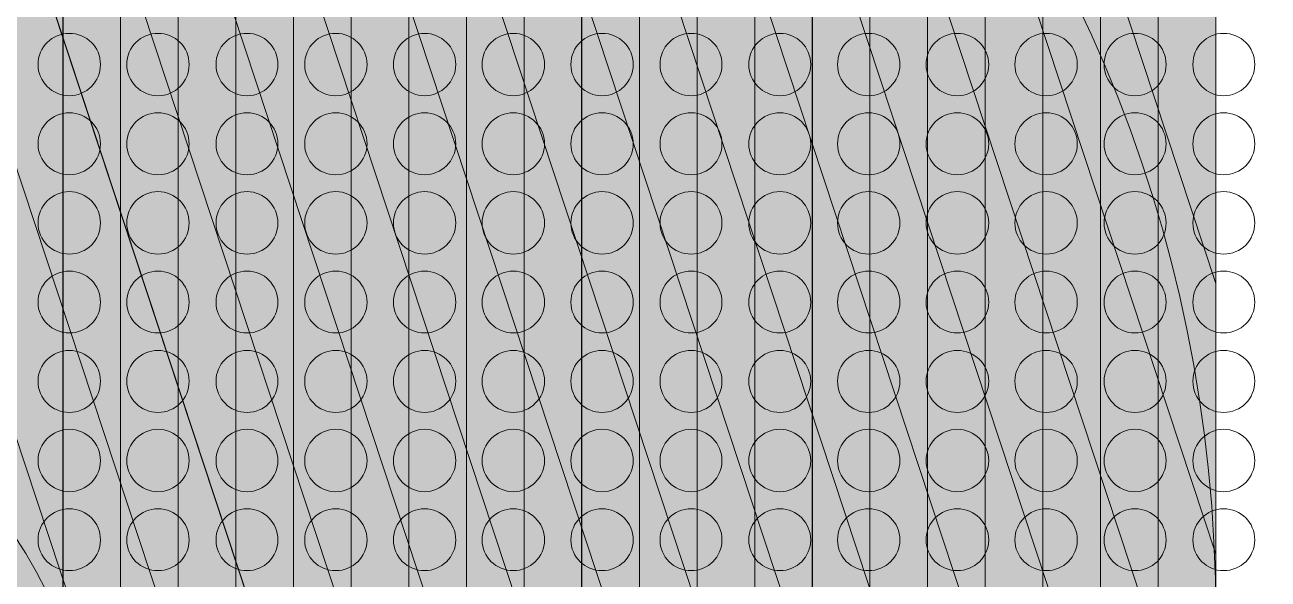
# Model space of a CAD drawing. Header units: inches. Extents: x 243 to 900, y -519 to -86.
# Drawn here: x 701.53 to 736.18, y -244.01 to -228.56 of the extents above; entities that cross this region are included whole.
import ezdxf

# ---------------------------------------------------------------- set-up
doc = ezdxf.new("R2010")
doc.units = ezdxf.units.IN
doc.header["$MEASUREMENT"] = 0
doc.layers.add('Layer 1', color=7, linetype='Continuous')

# ---------------------------------------------------------------- blocks, each defined once
blk = doc.blocks.new('block 3')
at = {"layer": 'Layer 1', "lineweight": 0}
blk.add_open_spline([(898.138, -484.267), (898.138, -494.991), (889.368, -503.763), (878.645, -503.763), (878.645, -503.763), (266.12, -503.763), (266.12, -503.763), (255.397, -503.763), (246.624, -494.991), (246.624, -484.267), (246.624, -484.267), (246.624, -108.507), (246.624, -108.507), (246.624, -97.783), (255.397, -89.011), (266.12, -89.011), (266.12, -89.011), (878.645, -89.011), (878.645, -89.011), (889.368, -89.011), (898.138, -97.783), (898.138, -108.507), (898.138, -108.507), (898.138, -484.267), (898.138, -484.267)], degree=3, knots=[0, 0, 0, 0, 1, 1, 1, 2, 2, 2, 3, 3, 3, 4, 4, 4, 5, 5, 5, 6, 6, 6, 7, 7, 7, 8, 8, 8, 8], dxfattribs=at)
blk = doc.blocks.new('block 2')
at = {"layer": 'Layer 1'}
blk.add_blockref('block 3', (0, 0), dxfattribs=at)
blk = doc.blocks.new('block 189')
at = {"layer": 'Layer 1', "lineweight": 0}
for points in [[(703.64, -229.67), (703.64, -230.141), (703.26, -230.539), (702.771, -230.539), (702.297, -230.539), (701.901, -230.141), (701.901, -229.67), (701.901, -229.18), (702.297, -228.8), (702.771, -228.8), (703.26, -228.8), (703.64, -229.18), (703.64, -229.67)], [(706.112, -229.67), (706.112, -230.141), (705.732, -230.539), (705.243, -230.539), (704.769, -230.539), (704.373, -230.141), (704.373, -229.67), (704.373, -229.18), (704.769, -228.8), (705.243, -228.8), (705.732, -228.8), (706.112, -229.18), (706.112, -229.67)], [(708.585, -229.67), (708.585, -230.141), (708.204, -230.539), (707.728, -230.539), (707.241, -230.539), (706.861, -230.141), (706.861, -229.67), (706.861, -229.18), (707.241, -228.8), (707.728, -228.8), (708.204, -228.8), (708.585, -229.18), (708.585, -229.67)], [(711.069, -229.67), (711.069, -230.141), (710.676, -230.539), (710.202, -230.539), (709.713, -230.539), (709.332, -230.141), (709.332, -229.67), (709.332, -229.18), (709.713, -228.8), (710.202, -228.8), (710.676, -228.8), (711.069, -229.18), (711.069, -229.67)], [(713.542, -229.67), (713.542, -230.141), (713.145, -230.539), (712.672, -230.539), (712.201, -230.539), (711.805, -230.141), (711.805, -229.67), (711.805, -229.18), (712.201, -228.8), (712.672, -228.8), (713.145, -228.8), (713.542, -229.18), (713.542, -229.67)], [(716.016, -229.67), (716.016, -230.141), (715.617, -230.539), (715.144, -230.539), (714.673, -230.539), (714.274, -230.141), (714.274, -229.67), (714.274, -229.18), (714.673, -228.8), (715.144, -228.8), (715.617, -228.8), (716.016, -229.18), (716.016, -229.67)], [(718.486, -229.67), (718.486, -230.141), (718.105, -230.539), (717.616, -230.539), (717.145, -230.539), (716.749, -230.141), (716.749, -229.67), (716.749, -229.18), (717.145, -228.8), (717.616, -228.8), (718.105, -228.8), (718.486, -229.18), (718.486, -229.67)], [(720.96, -229.67), (720.96, -230.141), (720.579, -230.539), (720.104, -230.539), (719.615, -230.539), (719.234, -230.141), (719.234, -229.67), (719.234, -229.18), (719.615, -228.8), (720.104, -228.8), (720.579, -228.8), (720.96, -229.18), (720.96, -229.67)], [(723.432, -229.67), (723.432, -230.141), (723.049, -230.539), (722.576, -230.539), (722.089, -230.539), (721.706, -230.141), (721.706, -229.67), (721.706, -229.18), (722.089, -228.8), (722.576, -228.8), (723.049, -228.8), (723.432, -229.18), (723.432, -229.67)], [(725.917, -229.67), (725.917, -230.141), (725.521, -230.539), (725.05, -230.539), (724.559, -230.539), (724.18, -230.141), (724.18, -229.67), (724.18, -229.18), (724.559, -228.8), (725.05, -228.8), (725.521, -228.8), (725.917, -229.18), (725.917, -229.67)], [(728.392, -229.67), (728.392, -230.141), (727.99, -230.539), (727.522, -230.539), (727.033, -230.539), (726.65, -230.141), (726.65, -229.67), (726.65, -229.18), (727.033, -228.8), (727.522, -228.8), (727.99, -228.8), (728.392, -229.18), (728.392, -229.67)], [(730.862, -229.67), (730.862, -230.141), (730.481, -230.539), (729.994, -230.539), (729.518, -230.539), (729.122, -230.141), (729.122, -229.67), (729.122, -229.18), (729.518, -228.8), (729.994, -228.8), (730.481, -228.8), (730.862, -229.18), (730.862, -229.67)], [(733.336, -229.67), (733.336, -230.141), (732.953, -230.539), (732.464, -230.539), (731.99, -230.539), (731.61, -230.141), (731.61, -229.67), (731.61, -229.18), (731.99, -228.8), (732.464, -228.8), (732.953, -228.8), (733.336, -229.18), (733.336, -229.67)], [(735.806, -229.67), (735.806, -230.141), (735.427, -230.539), (734.936, -230.539), (734.463, -230.539), (734.084, -230.141), (734.084, -229.67), (734.084, -229.18), (734.463, -228.8), (734.936, -228.8), (735.427, -228.8), (735.806, -229.18), (735.806, -229.67)]]:
    blk.add_open_spline(points, degree=3, knots=[0, 0, 0, 0, 1, 1, 1, 2, 2, 2, 3, 3, 3, 4, 4, 4, 4], dxfattribs=at)
blk = doc.blocks.new('block 190')
at = {"layer": 'Layer 1', "lineweight": 0}
for points in [[(703.64, -231.881), (703.64, -232.354), (703.26, -232.738), (702.771, -232.738), (702.297, -232.738), (701.901, -232.354), (701.901, -231.881), (701.901, -231.394), (702.297, -231.012), (702.771, -231.012), (703.26, -231.012), (703.64, -231.394), (703.64, -231.881)], [(706.112, -231.881), (706.112, -232.354), (705.732, -232.738), (705.243, -232.738), (704.769, -232.738), (704.373, -232.354), (704.373, -231.881), (704.373, -231.394), (704.769, -231.012), (705.243, -231.012), (705.732, -231.012), (706.112, -231.394), (706.112, -231.881)], [(708.585, -231.881), (708.585, -232.354), (708.204, -232.738), (707.728, -232.738), (707.241, -232.738), (706.861, -232.354), (706.861, -231.881), (706.861, -231.394), (707.241, -231.012), (707.728, -231.012), (708.204, -231.012), (708.585, -231.394), (708.585, -231.881)], [(711.069, -231.881), (711.069, -232.354), (710.676, -232.738), (710.202, -232.738), (709.713, -232.738), (709.332, -232.354), (709.332, -231.881), (709.332, -231.394), (709.713, -231.012), (710.202, -231.012), (710.676, -231.012), (711.069, -231.394), (711.069, -231.881)], [(713.542, -231.881), (713.542, -232.354), (713.145, -232.738), (712.672, -232.738), (712.201, -232.738), (711.805, -232.354), (711.805, -231.881), (711.805, -231.394), (712.201, -231.012), (712.672, -231.012), (713.145, -231.012), (713.542, -231.394), (713.542, -231.881)], [(716.016, -231.881), (716.016, -232.354), (715.617, -232.738), (715.144, -232.738), (714.673, -232.738), (714.274, -232.354), (714.274, -231.881), (714.274, -231.394), (714.673, -231.012), (715.144, -231.012), (715.617, -231.012), (716.016, -231.394), (716.016, -231.881)], [(718.486, -231.881), (718.486, -232.354), (718.105, -232.738), (717.616, -232.738), (717.145, -232.738), (716.749, -232.354), (716.749, -231.881), (716.749, -231.394), (717.145, -231.012), (717.616, -231.012), (718.105, -231.012), (718.486, -231.394), (718.486, -231.881)], [(720.96, -231.881), (720.96, -232.354), (720.579, -232.738), (720.104, -232.738), (719.615, -232.738), (719.234, -232.354), (719.234, -231.881), (719.234, -231.394), (719.615, -231.012), (720.104, -231.012), (720.579, -231.012), (720.96, -231.394), (720.96, -231.881)], [(723.432, -231.881), (723.432, -232.354), (723.049, -232.738), (722.576, -232.738), (722.089, -232.738), (721.706, -232.354), (721.706, -231.881), (721.706, -231.394), (722.089, -231.012), (722.576, -231.012), (723.049, -231.012), (723.432, -231.394), (723.432, -231.881)], [(725.917, -231.881), (725.917, -232.354), (725.521, -232.738), (725.05, -232.738), (724.559, -232.738), (724.18, -232.354), (724.18, -231.881), (724.18, -231.394), (724.559, -231.012), (725.05, -231.012), (725.521, -231.012), (725.917, -231.394), (725.917, -231.881)], [(728.392, -231.881), (728.392, -232.354), (727.99, -232.738), (727.522, -232.738), (727.033, -232.738), (726.65, -232.354), (726.65, -231.881), (726.65, -231.394), (727.033, -231.012), (727.522, -231.012), (727.99, -231.012), (728.392, -231.394), (728.392, -231.881)], [(730.862, -231.881), (730.862, -232.354), (730.481, -232.738), (729.994, -232.738), (729.518, -232.738), (729.122, -232.354), (729.122, -231.881), (729.122, -231.394), (729.518, -231.012), (729.994, -231.012), (730.481, -231.012), (730.862, -231.394), (730.862, -231.881)], [(733.336, -231.881), (733.336, -232.354), (732.953, -232.738), (732.464, -232.738), (731.99, -232.738), (731.61, -232.354), (731.61, -231.881), (731.61, -231.394), (731.99, -231.012), (732.464, -231.012), (732.953, -231.012), (733.336, -231.394), (733.336, -231.881)], [(735.806, -231.881), (735.806, -232.354), (735.427, -232.738), (734.936, -232.738), (734.463, -232.738), (734.084, -232.354), (734.084, -231.881), (734.084, -231.394), (734.463, -231.012), (734.936, -231.012), (735.427, -231.012), (735.806, -231.394), (735.806, -231.881)]]:
    blk.add_open_spline(points, degree=3, knots=[0, 0, 0, 0, 1, 1, 1, 2, 2, 2, 3, 3, 3, 4, 4, 4, 4], dxfattribs=at)
blk = doc.blocks.new('block 191')
at = {"layer": 'Layer 1', "lineweight": 0}
for points in [[(703.64, -234.081), (703.64, -234.567), (703.26, -234.949), (702.771, -234.949), (702.297, -234.949), (701.901, -234.567), (701.901, -234.081), (701.901, -233.606), (702.297, -233.208), (702.771, -233.208), (703.26, -233.208), (703.64, -233.606), (703.64, -234.081)], [(706.112, -234.081), (706.112, -234.567), (705.732, -234.949), (705.243, -234.949), (704.769, -234.949), (704.373, -234.567), (704.373, -234.081), (704.373, -233.606), (704.769, -233.208), (705.243, -233.208), (705.732, -233.208), (706.112, -233.606), (706.112, -234.081)], [(708.585, -234.081), (708.585, -234.567), (708.204, -234.949), (707.728, -234.949), (707.241, -234.949), (706.861, -234.567), (706.861, -234.081), (706.861, -233.606), (707.241, -233.208), (707.728, -233.208), (708.204, -233.208), (708.585, -233.606), (708.585, -234.081)], [(711.069, -234.081), (711.069, -234.567), (710.676, -234.949), (710.202, -234.949), (709.713, -234.949), (709.332, -234.567), (709.332, -234.081), (709.332, -233.606), (709.713, -233.208), (710.202, -233.208), (710.676, -233.208), (711.069, -233.606), (711.069, -234.081)], [(713.542, -234.081), (713.542, -234.567), (713.145, -234.949), (712.672, -234.949), (712.201, -234.949), (711.805, -234.567), (711.805, -234.081), (711.805, -233.606), (712.201, -233.208), (712.672, -233.208), (713.145, -233.208), (713.542, -233.606), (713.542, -234.081)], [(716.016, -234.081), (716.016, -234.567), (715.617, -234.949), (715.144, -234.949), (714.673, -234.949), (714.274, -234.567), (714.274, -234.081), (714.274, -233.606), (714.673, -233.208), (715.144, -233.208), (715.617, -233.208), (716.016, -233.606), (716.016, -234.081)], [(718.486, -234.081), (718.486, -234.567), (718.105, -234.949), (717.616, -234.949), (717.145, -234.949), (716.749, -234.567), (716.749, -234.081), (716.749, -233.606), (717.145, -233.208), (717.616, -233.208), (718.105, -233.208), (718.486, -233.606), (718.486, -234.081)], [(720.96, -234.081), (720.96, -234.567), (720.579, -234.949), (720.104, -234.949), (719.615, -234.949), (719.234, -234.567), (719.234, -234.081), (719.234, -233.606), (719.615, -233.208), (720.104, -233.208), (720.579, -233.208), (720.96, -233.606), (720.96, -234.081)], [(723.432, -234.081), (723.432, -234.567), (723.049, -234.949), (722.576, -234.949), (722.089, -234.949), (721.706, -234.567), (721.706, -234.081), (721.706, -233.606), (722.089, -233.208), (722.576, -233.208), (723.049, -233.208), (723.432, -233.606), (723.432, -234.081)], [(725.917, -234.081), (725.917, -234.567), (725.521, -234.949), (725.05, -234.949), (724.559, -234.949), (724.18, -234.567), (724.18, -234.081), (724.18, -233.606), (724.559, -233.208), (725.05, -233.208), (725.521, -233.208), (725.917, -233.606), (725.917, -234.081)], [(728.392, -234.081), (728.392, -234.567), (727.99, -234.949), (727.522, -234.949), (727.033, -234.949), (726.65, -234.567), (726.65, -234.081), (726.65, -233.606), (727.033, -233.208), (727.522, -233.208), (727.99, -233.208), (728.392, -233.606), (728.392, -234.081)], [(730.862, -234.081), (730.862, -234.567), (730.481, -234.949), (729.994, -234.949), (729.518, -234.949), (729.122, -234.567), (729.122, -234.081), (729.122, -233.606), (729.518, -233.208), (729.994, -233.208), (730.481, -233.208), (730.862, -233.606), (730.862, -234.081)], [(733.336, -234.081), (733.336, -234.567), (732.953, -234.949), (732.464, -234.949), (731.99, -234.949), (731.61, -234.567), (731.61, -234.081), (731.61, -233.606), (731.99, -233.208), (732.464, -233.208), (732.953, -233.208), (733.336, -233.606), (733.336, -234.081)], [(735.806, -234.081), (735.806, -234.567), (735.427, -234.949), (734.936, -234.949), (734.463, -234.949), (734.084, -234.567), (734.084, -234.081), (734.084, -233.606), (734.463, -233.208), (734.936, -233.208), (735.427, -233.208), (735.806, -233.606), (735.806, -234.081)]]:
    blk.add_open_spline(points, degree=3, knots=[0, 0, 0, 0, 1, 1, 1, 2, 2, 2, 3, 3, 3, 4, 4, 4, 4], dxfattribs=at)
blk = doc.blocks.new('block 192')
at = {"layer": 'Layer 1', "lineweight": 0}
for points in [[(703.64, -236.293), (703.64, -236.765), (703.26, -237.147), (702.771, -237.147), (702.297, -237.147), (701.901, -236.765), (701.901, -236.293), (701.901, -235.803), (702.297, -235.423), (702.771, -235.423), (703.26, -235.423), (703.64, -235.803), (703.64, -236.293)], [(706.112, -236.293), (706.112, -236.765), (705.732, -237.147), (705.243, -237.147), (704.769, -237.147), (704.373, -236.765), (704.373, -236.293), (704.373, -235.803), (704.769, -235.423), (705.243, -235.423), (705.732, -235.423), (706.112, -235.803), (706.112, -236.293)], [(708.585, -236.293), (708.585, -236.765), (708.204, -237.147), (707.728, -237.147), (707.241, -237.147), (706.861, -236.765), (706.861, -236.293), (706.861, -235.803), (707.241, -235.423), (707.728, -235.423), (708.204, -235.423), (708.585, -235.803), (708.585, -236.293)], [(711.069, -236.293), (711.069, -236.765), (710.676, -237.147), (710.202, -237.147), (709.713, -237.147), (709.332, -236.765), (709.332, -236.293), (709.332, -235.803), (709.713, -235.423), (710.202, -235.423), (710.676, -235.423), (711.069, -235.803), (711.069, -236.293)], [(713.542, -236.293), (713.542, -236.765), (713.145, -237.147), (712.672, -237.147), (712.201, -237.147), (711.805, -236.765), (711.805, -236.293), (711.805, -235.803), (712.201, -235.423), (712.672, -235.423), (713.145, -235.423), (713.542, -235.803), (713.542, -236.293)], [(716.016, -236.293), (716.016, -236.765), (715.617, -237.147), (715.144, -237.147), (714.673, -237.147), (714.274, -236.765), (714.274, -236.293), (714.274, -235.803), (714.673, -235.423), (715.144, -235.423), (715.617, -235.423), (716.016, -235.803), (716.016, -236.293)], [(718.486, -236.293), (718.486, -236.765), (718.105, -237.147), (717.616, -237.147), (717.145, -237.147), (716.749, -236.765), (716.749, -236.293), (716.749, -235.803), (717.145, -235.423), (717.616, -235.423), (718.105, -235.423), (718.486, -235.803), (718.486, -236.293)], [(720.96, -236.293), (720.96, -236.765), (720.579, -237.147), (720.104, -237.147), (719.615, -237.147), (719.234, -236.765), (719.234, -236.293), (719.234, -235.803), (719.615, -235.423), (720.104, -235.423), (720.579, -235.423), (720.96, -235.803), (720.96, -236.293)], [(723.432, -236.293), (723.432, -236.765), (723.049, -237.147), (722.576, -237.147), (722.089, -237.147), (721.706, -236.765), (721.706, -236.293), (721.706, -235.803), (722.089, -235.423), (722.576, -235.423), (723.049, -235.423), (723.432, -235.803), (723.432, -236.293)], [(725.917, -236.293), (725.917, -236.765), (725.521, -237.147), (725.05, -237.147), (724.559, -237.147), (724.18, -236.765), (724.18, -236.293), (724.18, -235.803), (724.559, -235.423), (725.05, -235.423), (725.521, -235.423), (725.917, -235.803), (725.917, -236.293)], [(728.392, -236.293), (728.392, -236.765), (727.99, -237.147), (727.522, -237.147), (727.033, -237.147), (726.65, -236.765), (726.65, -236.293), (726.65, -235.803), (727.033, -235.423), (727.522, -235.423), (727.99, -235.423), (728.392, -235.803), (728.392, -236.293)], [(730.862, -236.293), (730.862, -236.765), (730.481, -237.147), (729.994, -237.147), (729.518, -237.147), (729.122, -236.765), (729.122, -236.293), (729.122, -235.803), (729.518, -235.423), (729.994, -235.423), (730.481, -235.423), (730.862, -235.803), (730.862, -236.293)], [(733.336, -236.293), (733.336, -236.765), (732.953, -237.147), (732.464, -237.147), (731.99, -237.147), (731.61, -236.765), (731.61, -236.293), (731.61, -235.803), (731.99, -235.423), (732.464, -235.423), (732.953, -235.423), (733.336, -235.803), (733.336, -236.293)], [(735.806, -236.293), (735.806, -236.765), (735.427, -237.147), (734.936, -237.147), (734.463, -237.147), (734.084, -236.765), (734.084, -236.293), (734.084, -235.803), (734.463, -235.423), (734.936, -235.423), (735.427, -235.423), (735.806, -235.803), (735.806, -236.293)]]:
    blk.add_open_spline(points, degree=3, knots=[0, 0, 0, 0, 1, 1, 1, 2, 2, 2, 3, 3, 3, 4, 4, 4, 4], dxfattribs=at)
blk = doc.blocks.new('block 193')
at = {"layer": 'Layer 1', "lineweight": 0}
for points in [[(703.64, -238.489), (703.64, -238.977), (703.26, -239.36), (702.771, -239.36), (702.297, -239.36), (701.901, -238.977), (701.901, -238.489), (701.901, -238.017), (702.297, -237.635), (702.771, -237.635), (703.26, -237.635), (703.64, -238.017), (703.64, -238.489)], [(706.112, -238.489), (706.112, -238.977), (705.732, -239.36), (705.243, -239.36), (704.769, -239.36), (704.373, -238.977), (704.373, -238.489), (704.373, -238.017), (704.769, -237.635), (705.243, -237.635), (705.732, -237.635), (706.112, -238.017), (706.112, -238.489)], [(708.585, -238.489), (708.585, -238.977), (708.204, -239.36), (707.728, -239.36), (707.241, -239.36), (706.861, -238.977), (706.861, -238.489), (706.861, -238.017), (707.241, -237.635), (707.728, -237.635), (708.204, -237.635), (708.585, -238.017), (708.585, -238.489)], [(711.069, -238.489), (711.069, -238.977), (710.676, -239.36), (710.202, -239.36), (709.713, -239.36), (709.332, -238.977), (709.332, -238.489), (709.332, -238.017), (709.713, -237.635), (710.202, -237.635), (710.676, -237.635), (711.069, -238.017), (711.069, -238.489)], [(713.542, -238.489), (713.542, -238.977), (713.145, -239.36), (712.672, -239.36), (712.201, -239.36), (711.805, -238.977), (711.805, -238.489), (711.805, -238.017), (712.201, -237.635), (712.672, -237.635), (713.145, -237.635), (713.542, -238.017), (713.542, -238.489)], [(716.016, -238.489), (716.016, -238.977), (715.617, -239.36), (715.144, -239.36), (714.673, -239.36), (714.274, -238.977), (714.274, -238.489), (714.274, -238.017), (714.673, -237.635), (715.144, -237.635), (715.617, -237.635), (716.016, -238.017), (716.016, -238.489)], [(718.486, -238.489), (718.486, -238.977), (718.105, -239.36), (717.616, -239.36), (717.145, -239.36), (716.749, -238.977), (716.749, -238.489), (716.749, -238.017), (717.145, -237.635), (717.616, -237.635), (718.105, -237.635), (718.486, -238.017), (718.486, -238.489)], [(720.96, -238.489), (720.96, -238.977), (720.579, -239.36), (720.104, -239.36), (719.615, -239.36), (719.234, -238.977), (719.234, -238.489), (719.234, -238.017), (719.615, -237.635), (720.104, -237.635), (720.579, -237.635), (720.96, -238.017), (720.96, -238.489)], [(723.432, -238.489), (723.432, -238.977), (723.049, -239.36), (722.576, -239.36), (722.089, -239.36), (721.706, -238.977), (721.706, -238.489), (721.706, -238.017), (722.089, -237.635), (722.576, -237.635), (723.049, -237.635), (723.432, -238.017), (723.432, -238.489)], [(725.917, -238.489), (725.917, -238.977), (725.521, -239.36), (725.05, -239.36), (724.559, -239.36), (724.18, -238.977), (724.18, -238.489), (724.18, -238.017), (724.559, -237.635), (725.05, -237.635), (725.521, -237.635), (725.917, -238.017), (725.917, -238.489)], [(728.392, -238.489), (728.392, -238.977), (727.99, -239.36), (727.522, -239.36), (727.033, -239.36), (726.65, -238.977), (726.65, -238.489), (726.65, -238.017), (727.033, -237.635), (727.522, -237.635), (727.99, -237.635), (728.392, -238.017), (728.392, -238.489)], [(730.862, -238.489), (730.862, -238.977), (730.481, -239.36), (729.994, -239.36), (729.518, -239.36), (729.122, -238.977), (729.122, -238.489), (729.122, -238.017), (729.518, -237.635), (729.994, -237.635), (730.481, -237.635), (730.862, -238.017), (730.862, -238.489)], [(733.336, -238.489), (733.336, -238.977), (732.953, -239.36), (732.464, -239.36), (731.99, -239.36), (731.61, -238.977), (731.61, -238.489), (731.61, -238.017), (731.99, -237.635), (732.464, -237.635), (732.953, -237.635), (733.336, -238.017), (733.336, -238.489)], [(735.806, -238.489), (735.806, -238.977), (735.427, -239.36), (734.936, -239.36), (734.463, -239.36), (734.084, -238.977), (734.084, -238.489), (734.084, -238.017), (734.463, -237.635), (734.936, -237.635), (735.427, -237.635), (735.806, -238.017), (735.806, -238.489)]]:
    blk.add_open_spline(points, degree=3, knots=[0, 0, 0, 0, 1, 1, 1, 2, 2, 2, 3, 3, 3, 4, 4, 4, 4], dxfattribs=at)
blk = doc.blocks.new('block 194')
at = {"layer": 'Layer 1', "lineweight": 0}
for points in [[(703.64, -240.703), (703.64, -241.174), (703.26, -241.569), (702.771, -241.569), (702.297, -241.569), (701.901, -241.174), (701.901, -240.703), (701.901, -240.228), (702.297, -239.831), (702.771, -239.831), (703.26, -239.831), (703.64, -240.228), (703.64, -240.703)], [(706.112, -240.703), (706.112, -241.174), (705.732, -241.569), (705.243, -241.569), (704.769, -241.569), (704.373, -241.174), (704.373, -240.703), (704.373, -240.228), (704.769, -239.831), (705.243, -239.831), (705.732, -239.831), (706.112, -240.228), (706.112, -240.703)], [(708.585, -240.703), (708.585, -241.174), (708.204, -241.569), (707.728, -241.569), (707.241, -241.569), (706.861, -241.174), (706.861, -240.703), (706.861, -240.228), (707.241, -239.831), (707.728, -239.831), (708.204, -239.831), (708.585, -240.228), (708.585, -240.703)], [(711.069, -240.703), (711.069, -241.174), (710.676, -241.569), (710.202, -241.569), (709.713, -241.569), (709.332, -241.174), (709.332, -240.703), (709.332, -240.228), (709.713, -239.831), (710.202, -239.831), (710.676, -239.831), (711.069, -240.228), (711.069, -240.703)], [(713.542, -240.703), (713.542, -241.174), (713.145, -241.569), (712.672, -241.569), (712.201, -241.569), (711.805, -241.174), (711.805, -240.703), (711.805, -240.228), (712.201, -239.831), (712.672, -239.831), (713.145, -239.831), (713.542, -240.228), (713.542, -240.703)], [(716.016, -240.703), (716.016, -241.174), (715.617, -241.569), (715.144, -241.569), (714.673, -241.569), (714.274, -241.174), (714.274, -240.703), (714.274, -240.228), (714.673, -239.831), (715.144, -239.831), (715.617, -239.831), (716.016, -240.228), (716.016, -240.703)], [(718.486, -240.703), (718.486, -241.174), (718.105, -241.569), (717.616, -241.569), (717.145, -241.569), (716.749, -241.174), (716.749, -240.703), (716.749, -240.228), (717.145, -239.831), (717.616, -239.831), (718.105, -239.831), (718.486, -240.228), (718.486, -240.703)], [(720.96, -240.703), (720.96, -241.174), (720.579, -241.569), (720.104, -241.569), (719.615, -241.569), (719.234, -241.174), (719.234, -240.703), (719.234, -240.228), (719.615, -239.831), (720.104, -239.831), (720.579, -239.831), (720.96, -240.228), (720.96, -240.703)], [(723.432, -240.703), (723.432, -241.174), (723.049, -241.569), (722.576, -241.569), (722.089, -241.569), (721.706, -241.174), (721.706, -240.703), (721.706, -240.228), (722.089, -239.831), (722.576, -239.831), (723.049, -239.831), (723.432, -240.228), (723.432, -240.703)], [(725.917, -240.703), (725.917, -241.174), (725.521, -241.569), (725.05, -241.569), (724.559, -241.569), (724.18, -241.174), (724.18, -240.703), (724.18, -240.228), (724.559, -239.831), (725.05, -239.831), (725.521, -239.831), (725.917, -240.228), (725.917, -240.703)], [(728.392, -240.703), (728.392, -241.174), (727.99, -241.569), (727.522, -241.569), (727.033, -241.569), (726.65, -241.174), (726.65, -240.703), (726.65, -240.228), (727.033, -239.831), (727.522, -239.831), (727.99, -239.831), (728.392, -240.228), (728.392, -240.703)], [(730.862, -240.703), (730.862, -241.174), (730.481, -241.569), (729.994, -241.569), (729.518, -241.569), (729.122, -241.174), (729.122, -240.703), (729.122, -240.228), (729.518, -239.831), (729.994, -239.831), (730.481, -239.831), (730.862, -240.228), (730.862, -240.703)], [(733.336, -240.703), (733.336, -241.174), (732.953, -241.569), (732.464, -241.569), (731.99, -241.569), (731.61, -241.174), (731.61, -240.703), (731.61, -240.228), (731.99, -239.831), (732.464, -239.831), (732.953, -239.831), (733.336, -240.228), (733.336, -240.703)], [(735.806, -240.703), (735.806, -241.174), (735.427, -241.569), (734.936, -241.569), (734.463, -241.569), (734.084, -241.174), (734.084, -240.703), (734.084, -240.228), (734.463, -239.831), (734.936, -239.831), (735.427, -239.831), (735.806, -240.228), (735.806, -240.703)]]:
    blk.add_open_spline(points, degree=3, knots=[0, 0, 0, 0, 1, 1, 1, 2, 2, 2, 3, 3, 3, 4, 4, 4, 4], dxfattribs=at)
blk = doc.blocks.new('block 195')
at = {"layer": 'Layer 1', "lineweight": 0}
for points in [[(703.64, -242.916), (703.64, -243.388), (703.26, -243.769), (702.771, -243.769), (702.297, -243.769), (701.901, -243.388), (701.901, -242.916), (701.901, -242.426), (702.297, -242.046), (702.771, -242.046), (703.26, -242.046), (703.64, -242.426), (703.64, -242.916)], [(706.112, -242.916), (706.112, -243.388), (705.732, -243.769), (705.243, -243.769), (704.769, -243.769), (704.373, -243.388), (704.373, -242.916), (704.373, -242.426), (704.769, -242.046), (705.243, -242.046), (705.732, -242.046), (706.112, -242.426), (706.112, -242.916)], [(708.585, -242.916), (708.585, -243.388), (708.204, -243.769), (707.728, -243.769), (707.241, -243.769), (706.861, -243.388), (706.861, -242.916), (706.861, -242.426), (707.241, -242.046), (707.728, -242.046), (708.204, -242.046), (708.585, -242.426), (708.585, -242.916)], [(711.069, -242.916), (711.069, -243.388), (710.676, -243.769), (710.202, -243.769), (709.713, -243.769), (709.332, -243.388), (709.332, -242.916), (709.332, -242.426), (709.713, -242.046), (710.202, -242.046), (710.676, -242.046), (711.069, -242.426), (711.069, -242.916)], [(713.542, -242.916), (713.542, -243.388), (713.145, -243.769), (712.672, -243.769), (712.201, -243.769), (711.805, -243.388), (711.805, -242.916), (711.805, -242.426), (712.201, -242.046), (712.672, -242.046), (713.145, -242.046), (713.542, -242.426), (713.542, -242.916)], [(716.016, -242.916), (716.016, -243.388), (715.617, -243.769), (715.144, -243.769), (714.673, -243.769), (714.274, -243.388), (714.274, -242.916), (714.274, -242.426), (714.673, -242.046), (715.144, -242.046), (715.617, -242.046), (716.016, -242.426), (716.016, -242.916)], [(718.486, -242.916), (718.486, -243.388), (718.105, -243.769), (717.616, -243.769), (717.145, -243.769), (716.749, -243.388), (716.749, -242.916), (716.749, -242.426), (717.145, -242.046), (717.616, -242.046), (718.105, -242.046), (718.486, -242.426), (718.486, -242.916)], [(720.96, -242.916), (720.96, -243.388), (720.579, -243.769), (720.104, -243.769), (719.615, -243.769), (719.234, -243.388), (719.234, -242.916), (719.234, -242.426), (719.615, -242.046), (720.104, -242.046), (720.579, -242.046), (720.96, -242.426), (720.96, -242.916)], [(723.432, -242.916), (723.432, -243.388), (723.049, -243.769), (722.576, -243.769), (722.089, -243.769), (721.706, -243.388), (721.706, -242.916), (721.706, -242.426), (722.089, -242.046), (722.576, -242.046), (723.049, -242.046), (723.432, -242.426), (723.432, -242.916)], [(725.917, -242.916), (725.917, -243.388), (725.521, -243.769), (725.05, -243.769), (724.559, -243.769), (724.18, -243.388), (724.18, -242.916), (724.18, -242.426), (724.559, -242.046), (725.05, -242.046), (725.521, -242.046), (725.917, -242.426), (725.917, -242.916)], [(728.392, -242.916), (728.392, -243.388), (727.99, -243.769), (727.522, -243.769), (727.033, -243.769), (726.65, -243.388), (726.65, -242.916), (726.65, -242.426), (727.033, -242.046), (727.522, -242.046), (727.99, -242.046), (728.392, -242.426), (728.392, -242.916)], [(730.862, -242.916), (730.862, -243.388), (730.481, -243.769), (729.994, -243.769), (729.518, -243.769), (729.122, -243.388), (729.122, -242.916), (729.122, -242.426), (729.518, -242.046), (729.994, -242.046), (730.481, -242.046), (730.862, -242.426), (730.862, -242.916)], [(733.336, -242.916), (733.336, -243.388), (732.953, -243.769), (732.464, -243.769), (731.99, -243.769), (731.61, -243.388), (731.61, -242.916), (731.61, -242.426), (731.99, -242.046), (732.464, -242.046), (732.953, -242.046), (733.336, -242.426), (733.336, -242.916)], [(735.806, -242.916), (735.806, -243.388), (735.427, -243.769), (734.936, -243.769), (734.463, -243.769), (734.084, -243.388), (734.084, -242.916), (734.084, -242.426), (734.463, -242.046), (734.936, -242.046), (735.427, -242.046), (735.806, -242.426), (735.806, -242.916)]]:
    blk.add_open_spline(points, degree=3, knots=[0, 0, 0, 0, 1, 1, 1, 2, 2, 2, 3, 3, 3, 4, 4, 4, 4], dxfattribs=at)
blk = doc.blocks.new('block 150')
at = {"layer": 'Layer 1'}
for name in ['block 189', 'block 190', 'block 191', 'block 192', 'block 193', 'block 194', 'block 195']:
    blk.add_blockref(name, (0, 0), dxfattribs=at)
blk = doc.blocks.new('block 149')
at = {"layer": 'Layer 1'}
blk.add_blockref('block 150', (0, 0), dxfattribs=at)
blk = doc.blocks.new('block 4')
at = {"layer": 'Layer 1'}
blk.add_blockref('block 149', (0, 0), dxfattribs=at)
blk = doc.blocks.new('block 291')
at = {"layer": 'Layer 1', "true_color": 0x1479be}
h = blk.add_hatch(color=152, dxfattribs=at)
h.dxf.hatch_style = 2
h.paths.add_polyline_path([(689.953, -205.731), (734.722, -341.298), (734.722, -346.312), (733.968, -346.558), (687.465, -205.731)])
at = {"layer": 'Layer 1', "true_color": 0x1279be}
h = blk.add_hatch(color=152, dxfattribs=at)
h.dxf.hatch_style = 2
h.paths.add_polyline_path([(692.444, -205.731), (734.722, -333.76), (734.722, -341.298), (689.953, -205.731)])
at = {"layer": 'Layer 1', "true_color": 0x1479be}
h = blk.add_hatch(color=152, dxfattribs=at)
h.dxf.hatch_style = 2
h.paths.add_polyline_path([(694.934, -205.731), (734.722, -326.223), (734.722, -333.76), (692.444, -205.731)])
at = {"layer": 'Layer 1', "true_color": 0x0b77bd}
h = blk.add_hatch(color=152, dxfattribs=at)
h.dxf.hatch_style = 2
h.paths.add_polyline_path([(697.422, -205.731), (734.722, -318.684), (734.722, -326.223), (694.932, -205.731)])
at = {"layer": 'Layer 1', "true_color": 0x0e75bb}
h = blk.add_hatch(color=152, dxfattribs=at)
h.dxf.hatch_style = 2
h.paths.add_polyline_path([(699.912, -205.731), (734.722, -311.146), (734.722, -318.684), (697.422, -205.731)])
h = blk.add_hatch(color=152, dxfattribs=at)
h.dxf.hatch_style = 2
h.paths.add_polyline_path([(702.4, -205.731), (734.722, -303.609), (734.722, -311.146), (699.912, -205.731)])
at = {"layer": 'Layer 1', "true_color": 0x1075bb}
h = blk.add_hatch(color=152, dxfattribs=at)
h.dxf.hatch_style = 2
h.paths.add_polyline_path([(704.888, -205.731), (734.722, -296.071), (734.722, -303.609), (702.4, -205.731)])
at = {"layer": 'Layer 1', "true_color": 0x1773b9}
h = blk.add_hatch(color=152, dxfattribs=at)
h.dxf.hatch_style = 2
h.paths.add_polyline_path([(707.379, -205.731), (734.724, -288.535), (734.724, -296.071), (704.888, -205.731)])
at = {"layer": 'Layer 1', "true_color": 0x1272b9}
h = blk.add_hatch(color=152, dxfattribs=at)
h.dxf.hatch_style = 2
h.paths.add_polyline_path([(709.867, -205.731), (734.724, -280.998), (734.724, -288.535), (707.379, -205.731)])
at = {"layer": 'Layer 1', "true_color": 0x1171b8}
h = blk.add_hatch(color=152, dxfattribs=at)
h.dxf.hatch_style = 2
h.paths.add_polyline_path([(712.357, -205.731), (734.724, -273.46), (734.724, -280.998), (709.867, -205.731)])
at = {"layer": 'Layer 1', "true_color": 0x1470b7}
h = blk.add_hatch(color=152, dxfattribs=at)
h.dxf.hatch_style = 2
h.paths.add_polyline_path([(714.848, -205.731), (734.724, -265.92), (734.724, -273.46), (712.357, -205.731)])
at = {"layer": 'Layer 1', "true_color": 0x136fb7}
h = blk.add_hatch(color=152, dxfattribs=at)
h.dxf.hatch_style = 2
h.paths.add_polyline_path([(717.336, -205.731), (734.722, -258.384), (734.722, -265.92), (714.848, -205.731)])
at = {"layer": 'Layer 1', "true_color": 0x166eb6}
h = blk.add_hatch(color=152, dxfattribs=at)
h.dxf.hatch_style = 2
h.paths.add_polyline_path([(719.826, -205.731), (734.722, -250.845), (734.722, -258.384), (717.336, -205.731)])
at = {"layer": 'Layer 1', "true_color": 0x126db5}
h = blk.add_hatch(color=152, dxfattribs=at)
h.dxf.hatch_style = 2
h.paths.add_polyline_path([(722.314, -205.731), (734.722, -243.308), (734.722, -250.845), (719.826, -205.731)])
at = {"layer": 'Layer 1', "true_color": 0x116cb4}
h = blk.add_hatch(color=152, dxfattribs=at)
h.dxf.hatch_style = 2
h.paths.add_polyline_path([(724.804, -205.731), (734.722, -235.769), (734.722, -243.308), (722.314, -205.731)])
at = {"layer": 'Layer 1', "true_color": 0x106bb4}
h = blk.add_hatch(color=152, dxfattribs=at)
h.dxf.hatch_style = 2
h.paths.add_polyline_path([(727.292, -205.731), (734.722, -228.232), (734.722, -235.769), (724.802, -205.731)])
at = {"layer": 'Layer 1', "lineweight": 0}
for points in [[(689.953, -205.731), (734.722, -341.298), (734.722, -346.312), (733.968, -346.558), (687.465, -205.731), (689.953, -205.731)], [(692.444, -205.731), (734.722, -333.76), (734.722, -341.298), (689.953, -205.731), (692.444, -205.731)], [(694.934, -205.731), (734.722, -326.223), (734.722, -333.76), (692.444, -205.731), (694.934, -205.731)], [(697.422, -205.731), (734.722, -318.684), (734.722, -326.223), (694.932, -205.731), (697.422, -205.731)], [(699.912, -205.731), (734.722, -311.146), (734.722, -318.684), (697.422, -205.731), (699.912, -205.731)], [(702.4, -205.731), (734.722, -303.609), (734.722, -311.146), (699.912, -205.731), (702.4, -205.731)], [(704.888, -205.731), (734.722, -296.071), (734.722, -303.609), (702.4, -205.731), (704.888, -205.731)], [(707.379, -205.731), (734.724, -288.535), (734.724, -296.071), (704.888, -205.731), (707.379, -205.731)], [(709.867, -205.731), (734.724, -280.998), (734.724, -288.535), (707.379, -205.731), (709.867, -205.731)], [(712.357, -205.731), (734.724, -273.46), (734.724, -280.998), (709.867, -205.731), (712.357, -205.731)], [(714.848, -205.731), (734.724, -265.92), (734.724, -273.46), (712.357, -205.731), (714.848, -205.731)], [(717.336, -205.731), (734.722, -258.384), (734.722, -265.92), (714.848, -205.731), (717.336, -205.731)], [(719.826, -205.731), (734.722, -250.845), (734.722, -258.384), (717.336, -205.731), (719.826, -205.731)], [(722.314, -205.731), (734.722, -243.308), (734.722, -250.845), (719.826, -205.731), (722.314, -205.731)], [(724.804, -205.731), (734.722, -235.769), (734.722, -243.308), (722.314, -205.731), (724.804, -205.731)], [(727.292, -205.731), (734.722, -228.232), (734.722, -235.769), (724.802, -205.731), (727.292, -205.731)]]:
    blk.add_lwpolyline(points, dxfattribs=at)
blk.add_open_spline([(691.095, -319.02), (691.095, -319.02), (589.582, -319.02), (589.582, -319.02), (589.582, -319.02), (589.582, -351.156), (589.582, -351.156), (589.582, -351.156), (695.458, -351.156), (695.458, -351.156), (717.145, -351.156), (734.722, -333.577), (734.722, -311.891), (734.722, -311.891), (734.722, -302.64), (734.722, -302.64), (734.722, -293.508), (731.599, -285.112), (726.37, -278.443), (731.599, -271.777), (734.722, -263.378), (734.722, -254.249), (734.722, -254.249), (734.722, -244.998), (734.722, -244.998), (734.722, -223.309), (717.145, -205.731), (695.458, -205.731), (695.458, -205.731), (619.679, -205.731), (619.679, -205.731), (619.679, -205.731), (614.577, -205.731), (614.577, -205.731), (614.577, -205.731), (589.582, -205.731), (589.582, -205.731), (589.582, -205.731), (589.582, -312.591), (589.582, -312.591), (589.582, -312.591), (619.679, -312.591), (619.679, -312.591), (619.679, -312.591), (619.679, -237.403), (619.679, -237.403), (619.679, -237.403), (691.095, -237.403), (691.095, -237.403), (697.856, -237.403), (703.336, -242.883), (703.336, -249.642), (703.336, -256.404), (697.856, -261.887), (691.095, -261.887), (691.095, -261.887), (627.844, -261.887), (627.844, -261.887), (627.844, -261.887), (627.844, -294.535), (627.844, -294.535), (627.844, -294.535), (691.095, -294.535), (691.095, -294.535), (697.856, -294.535), (703.336, -300.013), (703.336, -306.776), (703.336, -313.538), (697.856, -319.02), (691.095, -319.02)], degree=3, knots=[0, 0, 0, 0, 1, 1, 1, 2, 2, 2, 3, 3, 3, 4, 4, 4, 5, 5, 5, 6, 6, 6, 7, 7, 7, 8, 8, 8, 9, 9, 9, 10, 10, 10, 11, 11, 11, 12, 12, 12, 13, 13, 13, 14, 14, 14, 15, 15, 15, 16, 16, 16, 17, 17, 17, 18, 18, 18, 19, 19, 19, 20, 20, 20, 21, 21, 21, 22, 22, 22, 23, 23, 23, 23], dxfattribs=at)
blk = doc.blocks.new('block 290')
at = {"layer": 'Layer 1', "lineweight": 0}
blk.add_lwpolyline([(589.582, -351.156), (734.722, -351.156), (734.722, -205.731), (589.582, -205.731), (589.582, -351.156)], dxfattribs=at)
at = {"layer": 'Layer 1'}
blk.add_blockref('block 291', (0, 0), dxfattribs=at)
blk = doc.blocks.new('block 289')
at = {"layer": 'Layer 1'}
blk.add_blockref('block 290', (0, 0), dxfattribs=at)
blk = doc.blocks.new('block 293')
at = {"layer": 'Layer 1', "true_color": 0x1171b8}
h = blk.add_hatch(color=152, dxfattribs=at)
h.dxf.hatch_style = 2
h.paths.add_polyline_path([(700.991, -205.731), (702.596, -205.731), (702.596, -310.374), (700.991, -310.374)])
at = {"layer": 'Layer 1', "true_color": 0x1470b7}
h = blk.add_hatch(color=152, dxfattribs=at)
h.dxf.hatch_style = 2
h.paths.add_polyline_path([(702.599, -205.731), (704.203, -205.731), (704.203, -310.374), (702.599, -310.374)])
at = {"layer": 'Layer 1', "true_color": 0x136fb7}
h = blk.add_hatch(color=152, dxfattribs=at)
h.dxf.hatch_style = 2
h.paths.add_polyline_path([(704.203, -205.731), (705.808, -205.731), (705.808, -310.374), (704.203, -310.374)])
at = {"layer": 'Layer 1', "true_color": 0x166eb6}
h = blk.add_hatch(color=152, dxfattribs=at)
h.dxf.hatch_style = 2
h.paths.add_polyline_path([(705.811, -205.731), (707.416, -205.731), (707.416, -310.374), (705.811, -310.374)])
at = {"layer": 'Layer 1', "true_color": 0x126db5}
h = blk.add_hatch(color=152, dxfattribs=at)
h.dxf.hatch_style = 2
h.paths.add_polyline_path([(707.416, -205.731), (709.021, -205.731), (709.021, -310.374), (707.416, -310.374)])
at = {"layer": 'Layer 1', "true_color": 0x116cb4}
h = blk.add_hatch(color=152, dxfattribs=at)
h.dxf.hatch_style = 2
h.paths.add_polyline_path([(709.023, -205.731), (710.631, -205.731), (710.631, -310.374), (709.023, -310.374)])
at = {"layer": 'Layer 1', "true_color": 0x106bb4}
h = blk.add_hatch(color=152, dxfattribs=at)
h.dxf.hatch_style = 2
h.paths.add_polyline_path([(710.631, -205.731), (712.233, -205.731), (712.233, -310.374), (710.631, -310.374)])
at = {"layer": 'Layer 1', "true_color": 0x136ab3}
h = blk.add_hatch(color=152, dxfattribs=at)
h.dxf.hatch_style = 2
h.paths.add_polyline_path([(712.238, -205.731), (713.843, -205.731), (713.843, -310.374), (712.238, -310.374)])
h = blk.add_hatch(color=152, dxfattribs=at)
h.dxf.hatch_style = 2
h.paths.add_polyline_path([(713.843, -205.731), (715.448, -205.731), (715.448, -310.374), (713.843, -310.374)])
at = {"layer": 'Layer 1', "true_color": 0x1169b0}
h = blk.add_hatch(color=144, dxfattribs=at)
h.dxf.hatch_style = 2
h.paths.add_polyline_path([(715.448, -205.731), (717.05, -205.731), (717.05, -310.374), (715.448, -310.374)])
at = {"layer": 'Layer 1', "true_color": 0x0e68b2}
h = blk.add_hatch(color=152, dxfattribs=at)
h.dxf.hatch_style = 2
h.paths.add_polyline_path([(717.055, -205.731), (718.658, -205.731), (718.658, -310.374), (717.055, -310.374)])
at = {"layer": 'Layer 1', "true_color": 0x1066b0}
h = blk.add_hatch(color=144, dxfattribs=at)
h.dxf.hatch_style = 2
h.paths.add_polyline_path([(718.658, -205.731), (720.265, -205.731), (720.265, -310.374), (718.658, -310.374)])
at = {"layer": 'Layer 1', "true_color": 0x1365af}
h = blk.add_hatch(color=144, dxfattribs=at)
h.dxf.hatch_style = 2
h.paths.add_polyline_path([(720.268, -205.731), (721.872, -205.731), (721.872, -310.374), (720.268, -310.374)])
at = {"layer": 'Layer 1', "true_color": 0x0a65af}
h = blk.add_hatch(color=144, dxfattribs=at)
h.dxf.hatch_style = 2
h.paths.add_polyline_path([(721.872, -205.731), (723.477, -205.731), (723.477, -310.374), (721.872, -310.374)])
at = {"layer": 'Layer 1', "true_color": 0x1063af}
h = blk.add_hatch(color=144, dxfattribs=at)
h.dxf.hatch_style = 2
h.paths.add_polyline_path([(723.48, -205.731), (725.085, -205.731), (725.085, -310.374), (723.48, -310.374)])
at = {"layer": 'Layer 1', "true_color": 0x0f63ac}
h = blk.add_hatch(color=144, dxfattribs=at)
h.dxf.hatch_style = 2
h.paths.add_polyline_path([(725.085, -205.731), (726.69, -205.731), (726.69, -310.374), (725.085, -310.374)])
at = {"layer": 'Layer 1', "true_color": 0x0e61ad}
h = blk.add_hatch(color=144, dxfattribs=at)
h.dxf.hatch_style = 2
h.paths.add_polyline_path([(726.692, -205.731), (728.297, -205.731), (728.297, -310.374), (726.692, -310.374)])
at = {"layer": 'Layer 1', "true_color": 0x1261ab}
h = blk.add_hatch(color=144, dxfattribs=at)
h.dxf.hatch_style = 2
h.paths.add_polyline_path([(728.297, -205.731), (729.902, -205.731), (729.902, -310.374), (728.297, -310.374)])
at = {"layer": 'Layer 1', "true_color": 0x145fac}
h = blk.add_hatch(color=144, dxfattribs=at)
h.dxf.hatch_style = 2
h.paths.add_polyline_path([(729.905, -205.731), (731.509, -205.731), (731.509, -310.374), (729.905, -310.374)])
at = {"layer": 'Layer 1', "true_color": 0x105fa9}
h = blk.add_hatch(color=144, dxfattribs=at)
h.dxf.hatch_style = 2
h.paths.add_polyline_path([(731.509, -205.731), (733.114, -205.731), (733.114, -310.374), (731.509, -310.374)])
at = {"layer": 'Layer 1', "true_color": 0x0c5fa9}
h = blk.add_hatch(color=144, dxfattribs=at)
h.dxf.hatch_style = 2
h.paths.add_polyline_path([(733.119, -205.731), (734.722, -205.731), (734.722, -310.374), (733.119, -310.374)])
h = blk.add_hatch(color=144, dxfattribs=at)
h.dxf.hatch_style = 2
edge = h.paths.add_edge_path()
edge.add_spline(control_points=[(734.722, -310.376), (734.722, -310.376), (734.722, -205.733), (734.722, -205.733), (734.722, -205.733), (734.722, -310.376), (734.722, -310.376)], knot_values=[0, 0, 0, 0, 1, 1, 1, 2, 2, 2, 2], degree=3, periodic=1)
at = {"layer": 'Layer 1', "lineweight": 0}
for points in [[(700.991, -205.731), (702.596, -205.731), (702.596, -310.374), (700.991, -310.374), (700.991, -205.731)], [(702.599, -205.731), (704.203, -205.731), (704.203, -310.374), (702.599, -310.374), (702.599, -205.731)], [(704.203, -205.731), (705.808, -205.731), (705.808, -310.374), (704.203, -310.374), (704.203, -205.731)], [(705.811, -205.731), (707.416, -205.731), (707.416, -310.374), (705.811, -310.374), (705.811, -205.731)], [(707.416, -205.731), (709.021, -205.731), (709.021, -310.374), (707.416, -310.374), (707.416, -205.731)], [(709.023, -205.731), (710.631, -205.731), (710.631, -310.374), (709.023, -310.374), (709.023, -205.731)], [(710.631, -205.731), (712.233, -205.731), (712.233, -310.374), (710.631, -310.374), (710.631, -205.731)], [(712.238, -205.731), (713.843, -205.731), (713.843, -310.374), (712.238, -310.374), (712.238, -205.731)], [(713.843, -205.731), (715.448, -205.731), (715.448, -310.374), (713.843, -310.374), (713.843, -205.731)], [(715.448, -205.731), (717.05, -205.731), (717.05, -310.374), (715.448, -310.374), (715.448, -205.731)], [(717.055, -205.731), (718.658, -205.731), (718.658, -310.374), (717.055, -310.374), (717.055, -205.731)], [(718.658, -205.731), (720.265, -205.731), (720.265, -310.374), (718.658, -310.374), (718.658, -205.731)], [(720.268, -205.731), (721.872, -205.731), (721.872, -310.374), (720.268, -310.374), (720.268, -205.731)], [(721.872, -205.731), (723.477, -205.731), (723.477, -310.374), (721.872, -310.374), (721.872, -205.731)], [(723.48, -205.731), (725.085, -205.731), (725.085, -310.374), (723.48, -310.374), (723.48, -205.731)], [(725.085, -205.731), (726.69, -205.731), (726.69, -310.374), (725.085, -310.374), (725.085, -205.731)], [(726.692, -205.731), (728.297, -205.731), (728.297, -310.374), (726.692, -310.374), (726.692, -205.731)], [(728.297, -205.731), (729.902, -205.731), (729.902, -310.374), (728.297, -310.374), (728.297, -205.731)], [(729.905, -205.731), (731.509, -205.731), (731.509, -310.374), (729.905, -310.374), (729.905, -205.731)], [(731.509, -205.731), (733.114, -205.731), (733.114, -310.374), (731.509, -310.374), (731.509, -205.731)], [(733.119, -205.731), (734.722, -205.731), (734.722, -310.374), (733.119, -310.374), (733.119, -205.731)]]:
    blk.add_lwpolyline(points, dxfattribs=at)
for points, knots in [([(619.679, -205.733), (619.679, -205.733), (614.577, -205.733), (614.577, -205.733), (614.577, -205.733), (589.585, -205.733), (589.585, -205.733), (589.585, -205.733), (589.585, -310.374), (589.585, -310.374), (598.246, -299.877), (608.385, -290.641), (619.679, -282.975), (619.679, -282.975), (619.679, -237.403), (619.679, -237.403), (619.679, -237.403), (691.095, -237.403), (691.095, -237.403), (697.853, -237.403), (703.336, -242.88), (703.336, -249.642), (703.336, -253.078), (701.917, -256.179), (699.638, -258.405), (699.688, -258.405), (699.738, -258.401), (699.786, -258.401), (711.517, -258.401), (722.912, -259.826), (733.817, -262.491), (734.388, -259.832), (734.722, -257.081), (734.722, -254.249), (734.722, -254.249), (734.722, -244.998), (734.722, -244.998), (734.722, -223.309), (717.145, -205.733), (695.458, -205.733), (695.458, -205.733), (619.679, -205.733), (619.679, -205.733)], [0, 0, 0, 0, 1, 1, 1, 2, 2, 2, 3, 3, 3, 4, 4, 4, 5, 5, 5, 6, 6, 6, 7, 7, 7, 8, 8, 8, 9, 9, 9, 10, 10, 10, 11, 11, 11, 12, 12, 12, 13, 13, 13, 14, 14, 14, 14]), ([(734.722, -310.376), (734.722, -310.376), (734.722, -205.733), (734.722, -205.733), (734.722, -205.733), (734.722, -310.376), (734.722, -310.376)], [0, 0, 0, 0, 1, 1, 1, 2, 2, 2, 2])]:
    blk.add_open_spline(points, degree=3, knots=knots, dxfattribs=at)
blk = doc.blocks.new('block 283')
at = {"layer": 'Layer 1'}
for name in ['block 289', 'block 293']:
    blk.add_blockref(name, (0, 0), dxfattribs=at)

msp = doc.modelspace()

# ---------------------------------------------------------------- linework, layer by layer
at = {"layer": 'Layer 1', "lineweight": 0}
msp.add_open_spline([(771.889, -89.011), (771.889, -89.011), (266.12, -89.011), (266.12, -89.011), (255.397, -89.011), (246.624, -97.783), (246.624, -108.507), (246.624, -108.507), (246.624, -499.044), (246.624, -499.044), (246.624, -509.767), (255.397, -518.54), (266.12, -518.54), (266.12, -518.54), (371.556, -518.54), (371.556, -518.54), (400.967, -304.591), (562.913, -132.915), (771.889, -89.011)], degree=3, knots=[0, 0, 0, 0, 1, 1, 1, 2, 2, 2, 3, 3, 3, 4, 4, 4, 5, 5, 5, 6, 6, 6, 6], dxfattribs=at)

# ---------------------------------------------------------------- block references
at = {"layer": 'Layer 1'}
for name in ['block 2', 'block 4', 'block 283']:
    msp.add_blockref(name, (0, 0), dxfattribs=at)

doc.saveas('drawing.dxf')
